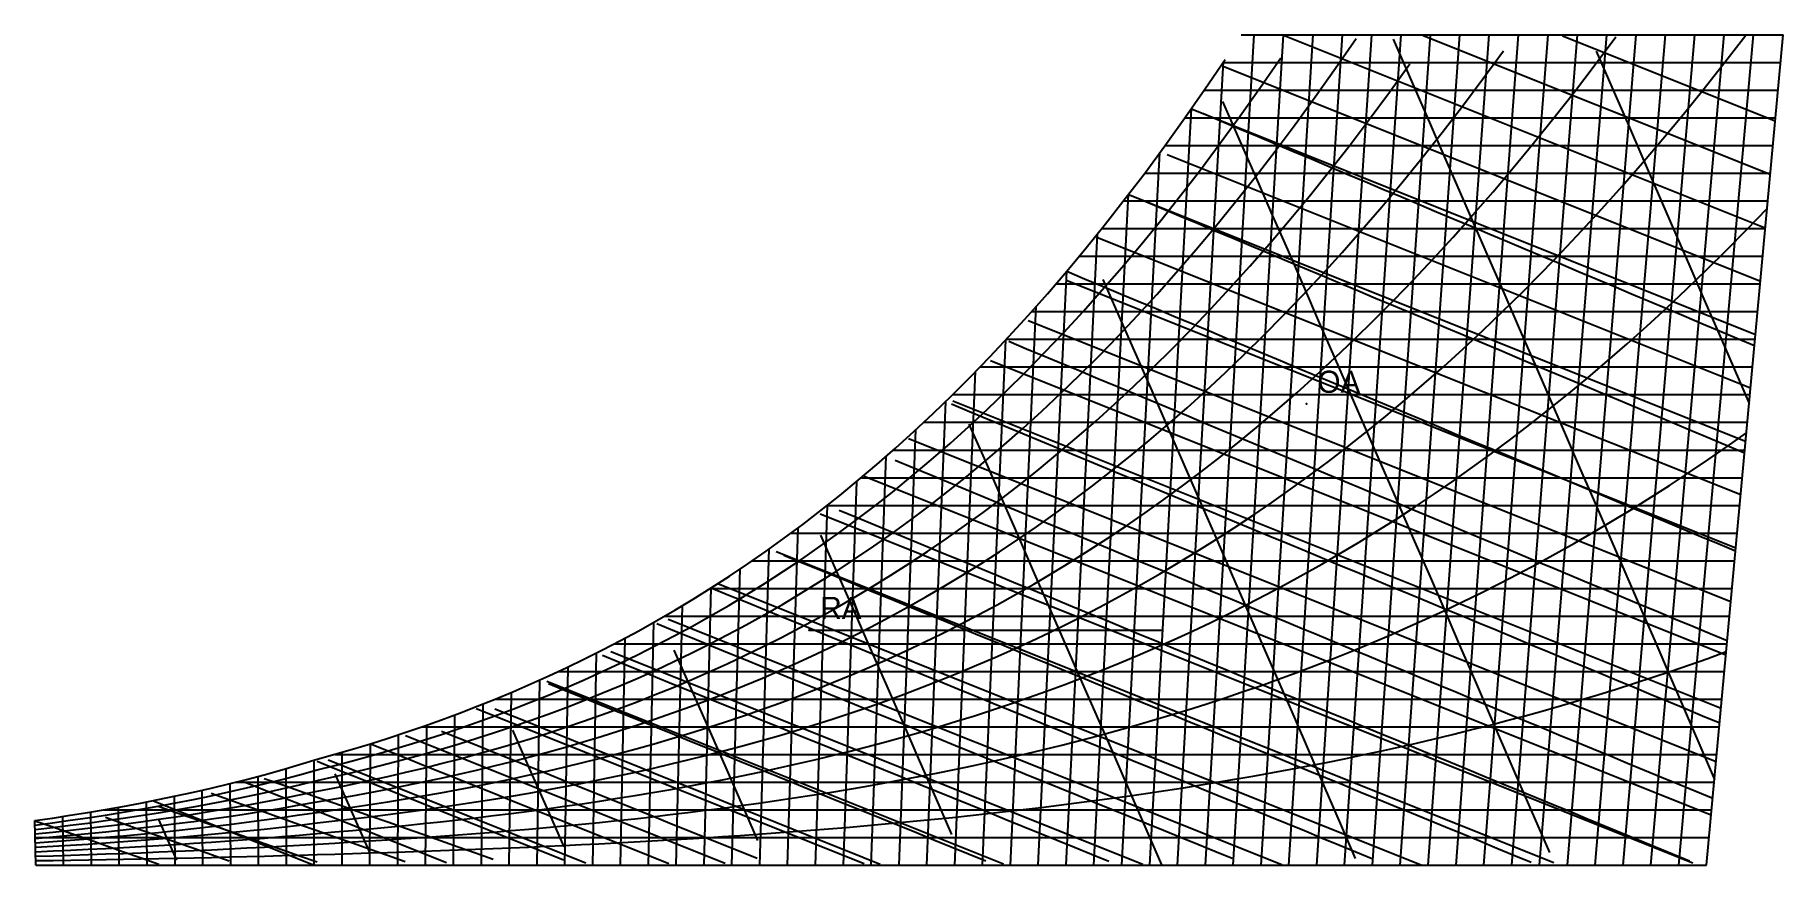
# Model space of a CAD drawing. Extents: x -10.1 to 53.1, y 0 to 30.
import ezdxf

# ---------------------------------------------------------------- set-up
doc = ezdxf.new("R2010")
doc.units = 0
for name, color, linetype in [('PSY-DRYBULB', 8, 'CONTINUOUS'), ('PSY-ENTHALPY', 30, 'CONTINUOUS'), ('PSY-HUMRATIO', 8, 'CONTINUOUS'), ('PSY-POINTS', 1, 'CONTINUOUS'), ('PSY-PROCESS', 5, 'CONTINUOUS'), ('PSY-RH', 3, 'CONTINUOUS'), ('PSY-SATURATION', 3, 'CONTINUOUS'), ('PSY-VOLUME', 6, 'CONTINUOUS'), ('PSY-WETBULB', 5, 'CONTINUOUS')]:
    doc.layers.add(name, color=color, linetype=linetype)

msp = doc.modelspace()

# ---------------------------------------------------------------- linework, layer by layer
at = {"layer": 'PSY-DRYBULB'}
for points in [[(32.192, 0), (33.9584, 30)], [(33.198, 0), (35.0196, 30)], [(34.204, 0), (36.0808, 30)], [(35.21, 0), (37.142, 30)], [(36.216, 0), (38.2032, 30)], [(37.222, 0), (39.2644, 30)], [(38.228, 0), (40.3256, 30)], [(39.234, 0), (41.3868, 30)], [(40.24, 0), (42.448, 30)], [(41.246, 0), (43.5092, 30)], [(42.252, 0), (44.5704, 30)], [(43.258, 0), (45.6316, 30)], [(44.264, 0), (46.6928, 30)], [(45.27, 0), (47.754, 30)], [(46.276, 0), (48.8152, 30)], [(47.282, 0), (49.8764, 30)], [(48.288, 0), (50.9376, 30)], [(49.294, 0), (51.9988, 30)], [(50.3, 0), (53.06, 30)], [(31.186, 0), (32.841654, 29.026186)], [(30.18, 0), (31.689272, 27.341883)], [(29.174, 0), (30.547894, 25.74764)], [(28.168, 0), (29.416787, 24.238869)], [(27.162, 0), (28.295262, 22.811227)], [(26.156, 0), (27.182675, 21.460601)], [(25.15, 0), (26.078422, 20.18309)], [(24.144, 0), (24.981936, 18.974994)], [(23.138, 0), (23.892684, 17.832804)], [(22.132, 0), (22.810169, 16.753187)], [(21.126, 0), (21.733922, 15.732978)], [(20.12, 0), (20.663505, 14.769167)], [(19.114, 0), (19.598507, 13.858897)], [(18.108, 0), (18.538542, 12.999449)], [(17.102, 0), (17.483248, 12.188236)], [(16.096, 0), (16.432287, 11.422799)], [(15.09, 0), (15.385342, 10.700796)], [(14.084, 0), (14.342115, 10.019999)], [(13.078, 0), (13.302329, 9.378287)], [(12.072, 0), (12.265722, 8.773639)], [(10.06, 0), (10.20109, 7.667935)], [(11.066, 0), (11.232052, 8.204132)], [(9.054, 0), (9.172624, 7.163304)], [(8.048, 0), (8.146456, 6.688577)], [(6.036, 0), (6.100281, 5.822585)], [(7.042, 0), (7.122399, 6.242173)], [(4.024, 0), (4.061228, 5.058189)], [(5.03, 0), (5.079941, 5.428379)], [(3.018, 0), (3.044003, 4.710715)], [(0, 0), (0, 3.792503)], [(1.006, 0), (1.013505, 4.079021)], [(2.012, 0), (2.028136, 4.384718)], [(-2.012, 0), (-2.02381, 3.209303)], [(-1.006, 0), (-1.012421, 3.48958)], [(-4.024, 0), (-4.043943, 2.709659)], [(-3.018, 0), (-3.034283, 2.9498)], [(-8.048, 0), (-8.076225, 1.917469)], [(-7.042, 0), (-7.068953, 2.092589)], [(-6.036, 0), (-6.061196, 2.282255)], [(-5.03, 0), (-5.052886, 2.487557)], [(-10.06, 0), (-10.089566, 1.606854)], [(-9.054, 0), (-9.083077, 1.755876)]]:
    msp.add_lwpolyline(points, dxfattribs=at)
at = {"layer": 'PSY-ENTHALPY'}
for points in [[(35.019235, 29.993986), (52.419096, 23.033652)], [(40.058783, 29.978165), (52.596575, 24.962768)], [(45.098064, 29.962452), (52.774053, 26.891885)], [(32.832662, 28.868552), (52.241617, 21.104535)], [(31.688404, 27.326168), (52.064138, 19.175418)], [(30.807513, 25.678433), (51.88666, 17.246302)], [(29.416573, 24.234728), (51.709181, 15.317185)], [(28.289024, 22.685661), (51.531702, 13.388069)], [(27.167068, 21.134356), (51.354224, 11.458952)], [(25.794871, 19.683154), (51.176745, 9.529836)], [(24.429236, 18.229326), (50.999266, 7.600719)], [(23.070181, 16.772867), (50.821787, 5.671603)], [(21.463069, 15.415636), (50.644309, 3.742486)], [(19.863344, 14.055449), (50.46683, 1.81337)], [(18.27103, 12.692299), (49.804136, 0.07835)], [(16.686153, 11.326173), (44.77439, 0.090249)], [(14.60189, 10.159813), (39.988827, 0.004469)], [(12.779441, 8.888722), (34.959535, 0.016187)], [(10.712066, 7.715606), (29.930032, 0.027989)], [(8.400299, 6.640252), (24.900316, 0.039876)], [(5.84441, 5.662553), (19.870384, 0.051849)], [(3.297494, 4.681265), (14.840235, 0.06391)], [(0.506494, 3.797615), (9.809864, 0.076058)], [(-2.528854, 3.01171), (4.779272, 0.088296)], [(-5.809085, 2.323764), (0, 0)]]:
    msp.add_lwpolyline(points, dxfattribs=at)
at = {"layer": 'PSY-HUMRATIO'}
for points in [[(33.485211, 30), (53.06, 30)], [(32.824127, 29), (52.968, 29)], [(32.145747, 28), (52.876, 28)], [(31.448851, 27), (52.784, 27)], [(30.73209, 26), (52.692, 26)], [(29.993958, 25), (52.6, 25)], [(29.232769, 24), (52.508, 24)], [(28.446633, 23), (52.416, 23)], [(27.633411, 22), (52.324, 22)], [(26.790678, 21), (52.232, 21)], [(25.915664, 20), (52.14, 20)], [(25.005188, 19), (52.048, 19)], [(24.055568, 18), (51.956, 18)], [(23.062513, 17), (51.864, 17)], [(22.020977, 16), (51.772, 16)], [(20.924969, 15), (51.68, 15)], [(19.7673, 14), (51.588, 14)], [(18.53924, 13), (51.496, 13)], [(17.230029, 12), (51.404, 12)], [(15.826202, 11), (51.312, 11)], [(14.310573, 10), (51.22, 10)], [(12.660718, 9), (51.128, 9)], [(10.846567, 8), (51.036, 8)], [(8.826429, 7), (50.944, 7)], [(6.540017, 6), (50.852, 6)], [(3.895223, 5), (50.76, 5)], [(0.740391, 4), (50.668, 4)], [(-2.832684, 3), (50.576, 3)], [(-7.591508, 2), (50.484, 2)], [(-10.0784, 1), (50.392, 1)], [(-10.06, 0), (50.3, 0)]]:
    msp.add_lwpolyline(points, dxfattribs=at)
at = {"layer": 'PSY-POINTS'}
for p in [(35.840801, 16.666667), (17.884256, 8.492063)]:
    msp.add_point(p, dxfattribs=at)
at = {"layer": 'PSY-PROCESS'}
msp.add_line((17.884256, 8.492063), (30.648762, 8.492063), dxfattribs=at)
at = {"layer": 'PSY-RH'}
for points in [[(-10.083641, 1.28482), (-9.448056, 1.358905), (-8.812362, 1.436885), (-8.176548, 1.518944), (-7.540601, 1.605274), (-6.904511, 1.696076), (-6.268262, 1.79156), (-5.631842, 1.891942), (-4.995236, 1.997449), (-4.358426, 2.108318), (-3.721398, 2.224795), (-3.084131, 2.347135), (-2.446607, 2.475606), (-1.808806, 2.610484), (-1.170705, 2.752059), (-0.532283, 2.900632), (0.106486, 3.053681), (0.745598, 3.197331), (1.385059, 3.346976), (2.02489, 3.502836), (2.665115, 3.665133), (3.305758, 3.834101), (3.946842, 4.009978), (4.588395, 4.193012), (5.230443, 4.383456), (5.873016, 4.581573), (6.516144, 4.787632), (7.159856, 5.001912), (7.804188, 5.224701), (8.449171, 5.456293), (9.094843, 5.696994), (9.741241, 5.947117), (10.388402, 6.206986), (11.036369, 6.476934), (11.685184, 6.757305), (12.33489, 7.048452), (12.985534, 7.350741), (13.637163, 7.664545), (14.289829, 7.990254), (14.943583, 8.328264), (15.598479, 8.678987), (16.254575, 9.042845), (16.911929, 9.420274), (17.570603, 9.811724), (18.230661, 10.217656), (18.89217, 10.638548), (19.555198, 11.07489), (20.219818, 11.527189), (20.886106, 11.995965), (21.554139, 12.481757), (22.223999, 12.985117), (22.895769, 13.506617), (23.569539, 14.046846), (24.2454, 14.606409), (24.923447, 15.185932), (25.603778, 15.78606), (26.286497, 16.407458), (26.971711, 17.050811), (27.65953, 17.716827), (28.350071, 18.406237), (29.043454, 19.119792), (29.739803, 19.85827), (30.439249, 20.622473), (31.141926, 21.413229), (31.847975, 22.231394), (32.557543, 23.077849), (33.27078, 23.953508), (33.987845, 24.859312), (34.708902, 25.796235), (35.434121, 26.765283), (36.16368, 27.767498), (36.897764, 28.803955), (37.636565, 29.875767)], [(-10.074764, 0.802391), (-9.43926, 0.84862), (-8.803688, 0.897276), (-8.16804, 0.948471), (-7.53231, 1.002326), (-6.89649, 1.058965), (-6.260571, 1.118517), (-5.624546, 1.181116), (-4.988403, 1.246904), (-4.352135, 1.316026), (-3.715729, 1.388634), (-3.079175, 1.464886), (-2.442461, 1.544948), (-1.805574, 1.628989), (-1.168501, 1.717188), (-0.531226, 1.80973), (0.106264, 1.905043), (0.743967, 1.994487), (1.381888, 2.087647), (2.02004, 2.184658), (2.658436, 2.285657), (3.297092, 2.390786), (3.936022, 2.500191), (4.575244, 2.614024), (5.214774, 2.732438), (5.85463, 2.855594), (6.49483, 2.983657), (7.135394, 3.116795), (7.776341, 3.255183), (8.417693, 3.399001), (9.059471, 3.548432), (9.701699, 3.703667), (10.344401, 3.864902), (10.987601, 4.032336), (11.631325, 4.206178), (12.275601, 4.38664), (12.920457, 4.573941), (13.565922, 4.768305), (14.212026, 4.969965), (14.858802, 5.179158), (15.506283, 5.396129), (16.154503, 5.62113), (16.803497, 5.854419), (17.453304, 6.096262), (18.103962, 6.346934), (18.755512, 6.606714), (19.407994, 6.875892), (20.061454, 7.154765), (20.715935, 7.443639), (21.371486, 7.742827), (22.028154, 8.052651), (22.68599, 8.373444), (23.345047, 8.705547), (24.00538, 9.049309), (24.667045, 9.405091), (25.330101, 9.773264), (25.994609, 10.154207), (26.660631, 10.548312), (27.328235, 10.955982), (27.997487, 11.377629), (28.668458, 11.813679), (29.341222, 12.264569), (30.015853, 12.730748), (30.692432, 13.212679), (31.371039, 13.710836), (32.051759, 14.225709), (32.73468, 14.7578), (33.419892, 15.307626), (34.107489, 15.87572), (34.797569, 16.462627), (35.490233, 17.068913), (36.185585, 17.695155), (36.883734, 18.341952), (37.584793, 19.009915), (38.288878, 19.699678), (38.99611, 20.411891), (39.706614, 21.147225), (40.420519, 21.906369), (41.13796, 22.690035), (41.859077, 23.498954), (42.584013, 24.333883), (43.312918, 25.195598), (44.045947, 26.084903), (44.783262, 27.002623), (45.525027, 27.949612), (46.271417, 28.92675), (47.022611, 29.934944)], [(-10.071808, 0.641747), (-9.436331, 0.678711), (-8.800799, 0.717614), (-8.165207, 0.758546), (-7.52955, 0.801603), (-6.89382, 0.846883), (-6.258011, 0.894492), (-5.622117, 0.944534), (-4.98613, 0.997123), (-4.350041, 1.052375), (-3.713843, 1.110411), (-3.077527, 1.171357), (-2.441082, 1.235344), (-1.804499, 1.302509), (-1.167767, 1.372992), (-0.530875, 1.446942), (0.10619, 1.523101), (0.743425, 1.594567), (1.380834, 1.668997), (2.018427, 1.7465), (2.656216, 1.827183), (3.294212, 1.91116), (3.932427, 1.998546), (4.570876, 2.089463), (5.20957, 2.184031), (5.848524, 2.28238), (6.487753, 2.384638), (7.127272, 2.49094), (7.767097, 2.601424), (8.407245, 2.716232), (9.047734, 2.83551), (9.688581, 2.959409), (10.329806, 3.088083), (10.971429, 3.221692), (11.61347, 3.360397), (12.25595, 3.504369), (12.898892, 3.653778), (13.54232, 3.808804), (14.186258, 3.969628), (14.83073, 4.136437), (15.475764, 4.309425), (16.121386, 4.48879), (16.767625, 4.674734), (17.414511, 4.867468), (18.062073, 5.067205), (18.710345, 5.274166), (19.35936, 5.488578), (20.00915, 5.710673), (20.659753, 5.940691), (21.311206, 6.178877), (21.963547, 6.425482), (22.616815, 6.680766), (23.271052, 6.944995), (23.926302, 7.218442), (24.582609, 7.501386), (25.240018, 7.794116), (25.898579, 8.096927), (26.55834, 8.410122), (27.219354, 8.734014), (27.881672, 9.068923), (28.545352, 9.415176), (29.210449, 9.773111), (29.877023, 10.143074), (30.545137, 10.525422), (31.214852, 10.92052), (31.886236, 11.328743), (32.559356, 11.750476), (33.234283, 12.186115), (33.911091, 12.636066), (34.589854, 13.100748), (35.270652, 13.580588), (35.953565, 14.076028), (36.638677, 14.58752), (37.326075, 15.11553), (38.015849, 15.660535), (38.708093, 16.223027), (39.402901, 16.80351), (40.100375, 17.402504), (40.800617, 18.020541), (41.503733, 18.658171), (42.209834, 19.315957), (42.919035, 19.994479), (43.631452, 20.694334), (44.34721, 21.416136), (45.066433, 22.160515), (45.789254, 22.928122), (46.515807, 23.719624), (47.246233, 24.535711), (47.980677, 25.377091), (48.71929, 26.244493), (49.462225, 27.138669), (50.209646, 28.060393), (50.961718, 29.010463), (51.718613, 29.9897)], [(-10.086603, 1.445795), (-9.450992, 1.529186), (-8.815257, 1.616962), (-8.179387, 1.709334), (-7.543369, 1.806516), (-6.907188, 1.908737), (-6.27083, 2.016231), (-5.634278, 2.129244), (-4.997517, 2.248033), (-4.360527, 2.372863), (-3.72329, 2.504014), (-3.085786, 2.641773), (-2.447992, 2.786443), (-1.809885, 2.938337), (-1.171442, 3.09778), (-0.532636, 3.265114), (0.106561, 3.4375), (0.746143, 3.59931), (1.386119, 3.767883), (2.026512, 3.943466), (2.667348, 4.126314), (3.308655, 4.31669), (3.95046, 4.514864), (4.592793, 4.721117), (5.235685, 4.935736), (5.879168, 5.15902), (6.523275, 5.391273), (7.168044, 5.632814), (7.813509, 5.883967), (8.45971, 6.145068), (9.106688, 6.416465), (9.754484, 6.698513), (10.403143, 6.991581), (11.05271, 7.296048), (11.703234, 7.612306), (12.354765, 7.940758), (13.007354, 8.281818), (13.661057, 8.635917), (14.31593, 9.003494), (14.972033, 9.385006), (15.629426, 9.780921), (16.288176, 10.191723), (16.948348, 10.617911), (17.610012, 11.059999), (18.273242, 11.518517), (18.938113, 11.994012), (19.604704, 12.487046), (20.273097, 12.998201), (20.943378, 13.528077), (21.615636, 14.077291), (22.289963, 14.646481), (22.966457, 15.236305), (23.645218, 15.847442), (24.326349, 16.480591), (25.009961, 17.136476), (25.696165, 17.815842), (26.385081, 18.51946), (27.07683, 19.248124), (27.771541, 20.002656), (28.469345, 20.783903), (29.170381, 21.592741), (29.874793, 22.430076), (30.58273, 23.296842), (31.294348, 24.194006), (32.009808, 25.122569), (32.72928, 26.083562), (33.452938, 27.078056), (34.180965, 28.107157), (34.913552, 29.172009)], [(-10.077721, 0.963117), (-9.44219, 1.018622), (-8.806577, 1.077042), (-8.170874, 1.138513), (-7.535072, 1.203179), (-6.899162, 1.271191), (-6.263133, 1.342703), (-5.626976, 1.417878), (-4.990679, 1.496885), (-4.35423, 1.5799), (-3.717617, 1.667105), (-3.080826, 1.758692), (-2.443842, 1.854859), (-1.80665, 1.955811), (-1.169235, 2.061764), (-0.531578, 2.17294), (0.106338, 2.287453), (0.74451, 2.39492), (1.382944, 2.50686), (2.021654, 2.623433), (2.660659, 2.744806), (3.299976, 2.871151), (3.939623, 3.002644), (4.57962, 3.139467), (5.219988, 3.281809), (5.860748, 3.429863), (6.501921, 3.583827), (7.143531, 3.743907), (7.785604, 3.910313), (8.428162, 4.083264), (9.071235, 4.262983), (9.714848, 4.4497), (10.359031, 4.643653), (11.003815, 4.845086), (11.64923, 5.05425), (12.295308, 5.271404), (12.942085, 5.496814), (13.589596, 5.730753), (14.237877, 5.973505), (14.886968, 6.225358), (15.536908, 6.48661), (16.187739, 6.75757), (16.839505, 7.038553), (17.49225, 7.329884), (18.146023, 7.631897), (18.80087, 7.944936), (19.456845, 8.269355), (20.113999, 8.605518), (20.772387, 8.953799), (21.432066, 9.314584), (22.093096, 9.688269), (22.755539, 10.075263), (23.419458, 10.475983), (24.08492, 10.890864), (24.751994, 11.320347), (25.420751, 11.764892), (26.091267, 12.224967), (26.763619, 12.701057), (27.437886, 13.193661), (28.114152, 13.703291), (28.792503, 14.230476), (29.47303, 14.775757), (30.155825, 15.339696), (30.840985, 15.922868), (31.52861, 16.525866), (32.218804, 17.149302), (32.911676, 17.793804), (33.607336, 18.460021), (34.305902, 19.148621), (35.007494, 19.860292), (35.712237, 20.595743), (36.420261, 21.355706), (37.1317, 22.140935), (37.846694, 22.952206), (38.565389, 23.790322), (39.287934, 24.65611), (40.014486, 25.550422), (40.745206, 26.474139), (41.480263, 27.428171), (42.219832, 28.413454), (42.964094, 29.430959)], [(-10.08068, 1.123927), (-9.445123, 1.188717), (-8.809469, 1.256911), (-8.17371, 1.32867), (-7.537836, 1.404162), (-6.901835, 1.483561), (-6.265697, 1.56705), (-5.629408, 1.65482), (-4.992956, 1.747067), (-4.356327, 1.843997), (-3.719506, 1.945825), (-3.082477, 2.052775), (-2.445224, 2.165078), (-1.807728, 2.282976), (-1.16997, 2.406721), (-0.53193, 2.536574), (0.106412, 2.670332), (0.745054, 2.795868), (1.384001, 2.926636), (2.023271, 3.062825), (2.662886, 3.204631), (3.302864, 3.352255), (3.94323, 3.505905), (4.584004, 3.665796), (5.225211, 3.832148), (5.866876, 4.005188), (6.509025, 4.185151), (7.151686, 4.372278), (7.794886, 4.566818), (8.438655, 4.769026), (9.083025, 4.979168), (9.728029, 5.197515), (10.373699, 5.424346), (11.020071, 5.659949), (11.667182, 5.904623), (12.315071, 6.158671), (12.963777, 6.42241), (13.613343, 6.696162), (14.263812, 6.980262), (14.915228, 7.275054), (15.56764, 7.58089), (16.221097, 7.898135), (16.875649, 8.227163), (17.53135, 8.568362), (18.188255, 8.922127), (18.846423, 9.288868), (19.505912, 9.669007), (20.166786, 10.062977), (20.82911, 10.471224), (21.49295, 10.894208), (22.158377, 11.332402), (22.825464, 11.786295), (23.494287, 12.256388), (24.164925, 12.743198), (24.837459, 13.247258), (25.511975, 13.769117), (26.188561, 14.309339), (26.867309, 14.868507), (27.548315, 15.44722), (28.231677, 16.046097), (28.917498, 16.665775), (29.605886, 17.306911), (30.296952, 17.970182), (30.990811, 18.656285), (31.687582, 19.36594), (32.387392, 20.09989), (33.090368, 20.8589), (33.796645, 21.643759), (34.506363, 22.455284), (35.219666, 23.294315), (35.936706, 24.16172), (36.657638, 25.058395), (37.382626, 25.985268), (38.111837, 26.943293), (38.845447, 27.933459), (39.583639, 28.956786)], [(-10.068854, 0.481186), (-9.433404, 0.508894), (-8.797913, 0.538055), (-8.162377, 0.568736), (-7.526791, 0.601008), (-6.891152, 0.634946), (-6.255453, 0.670628), (-5.61969, 0.708132), (-4.983858, 0.747543), (-4.347949, 0.788948), (-3.711959, 0.832437), (-3.07588, 0.878105), (-2.439704, 0.926048), (-1.803425, 0.97637), (-1.167035, 1.029176), (-0.530524, 1.084575), (0.106116, 1.141627), (0.742884, 1.195159), (1.379781, 1.250909), (2.016817, 1.308956), (2.653999, 1.369381), (3.291336, 1.432269), (3.928838, 1.497707), (4.566514, 1.565782), (5.204374, 1.636587), (5.842429, 1.710216), (6.480689, 1.786766), (7.119167, 1.866336), (7.757873, 1.94903), (8.396821, 2.034952), (9.036024, 2.124212), (9.675495, 2.21692), (10.315248, 2.313191), (10.955299, 2.413144), (11.595662, 2.516898), (12.236354, 2.624579), (12.877391, 2.736315), (13.518791, 2.852236), (14.160571, 2.972478), (14.802751, 3.097178), (15.44535, 3.22648), (16.088388, 3.360529), (16.731887, 3.499475), (17.375868, 3.643472), (18.020355, 3.792678), (18.66537, 3.947256), (19.310939, 4.107372), (19.957086, 4.273196), (20.603839, 4.444904), (21.251225, 4.622676), (21.899272, 4.806697), (22.54801, 4.997155), (23.197469, 5.194246), (23.847682, 5.398168), (24.49868, 5.609126), (25.150499, 5.82733), (25.803173, 6.052995), (26.456739, 6.28634), (27.111234, 6.527594), (27.766699, 6.776987), (28.423173, 7.034758), (29.0807, 7.301151), (29.739321, 7.576415), (30.399082, 7.860809), (31.06003, 8.154594), (31.722213, 8.458041), (32.385681, 8.771427), (33.050485, 9.095035), (33.716678, 9.429157), (34.384316, 9.77409), (35.053455, 10.130141), (35.724155, 10.497625), (36.396476, 10.876862), (37.070482, 11.268183), (37.746236, 11.671927), (38.423807, 12.088441), (39.103264, 12.51808), (39.784679, 12.961212), (40.468125, 13.41821), (41.153679, 13.889458), (41.841421, 14.375353), (42.531432, 14.876298), (43.223796, 15.392708), (43.918601, 15.925011), (44.615937, 16.473643), (45.315897, 17.039054), (46.018577, 17.621705), (46.724075, 18.222068), (47.432495, 18.840631), (48.143943, 19.47789), (48.858528, 20.13436), (49.576362, 20.810566), (50.297563, 21.507049), (51.022251, 22.224365), (51.75055, 22.963083), (52.482589, 23.723791)], [(-10.065901, 0.320708), (-9.430478, 0.33917), (-8.795028, 0.3586), (-8.159548, 0.379042), (-7.524034, 0.400543), (-6.888485, 0.423154), (-6.252897, 0.446924), (-5.617265, 0.471909), (-4.981587, 0.498162), (-4.345859, 0.525743), (-3.710076, 0.554711), (-3.074234, 0.585128), (-2.438328, 0.617059), (-1.802353, 0.650573), (-1.166303, 0.685739), (-0.530173, 0.72263), (0.106042, 0.760619), (0.742343, 0.796263), (1.37873, 0.833381), (2.015209, 0.872025), (2.651786, 0.912251), (3.288466, 0.954114), (3.925255, 0.99767), (4.56216, 1.042979), (5.199188, 1.090102), (5.836345, 1.1391), (6.473639, 1.190037), (7.111077, 1.242981), (7.748668, 1.297997), (8.38642, 1.355157), (9.02434, 1.414531), (9.662439, 1.476192), (10.300726, 1.540218), (10.93921, 1.606684), (11.577902, 1.675672), (12.216813, 1.747262), (12.855952, 1.821539), (13.495333, 1.898588), (14.134966, 1.9785), (14.774865, 2.061364), (15.415041, 2.147273), (16.05551, 2.236325), (16.696283, 2.328616), (17.337377, 2.424247), (17.978806, 2.523323), (18.620585, 2.625949), (19.262731, 2.732233), (19.90526, 2.842288), (20.548191, 2.956227), (21.191541, 3.074168), (21.835328, 3.196231), (22.479573, 3.322538), (23.124295, 3.453217), (23.769515, 3.588397), (24.415255, 3.72821), (25.061536, 3.872791), (25.708383, 4.022281), (26.355819, 4.176821), (27.003869, 4.336558), (27.652558, 4.501641), (28.301913, 4.672223), (28.951962, 4.848461), (29.602732, 5.030517), (30.254253, 5.218553), (30.906556, 5.41274), (31.559671, 5.613249), (32.213631, 5.820257), (32.868469, 6.033944), (33.52422, 6.254497), (34.18092, 6.482104), (34.838604, 6.716959), (35.497313, 6.959262), (36.157083, 7.209215), (36.817957, 7.467027), (37.479975, 7.732911), (38.143182, 8.007084), (38.807621, 8.28977), (39.473338, 8.581198), (40.140381, 8.881601), (40.808799, 9.191219), (41.478641, 9.510296), (42.149961, 9.839085), (42.822811, 10.177841), (43.497248, 10.526827), (44.173327, 10.886313), (44.851107, 11.256573), (45.53065, 11.63789), (46.212017, 12.030553), (46.895274, 12.434857), (47.580485, 12.851105), (48.26772, 13.279606), (48.957049, 13.720677), (49.648545, 14.174645), (50.342282, 14.641841), (51.038337, 15.122606), (51.736791, 15.617289)], [(-10.06295, 0.160313), (-9.427554, 0.169539), (-8.792145, 0.179248), (-8.15672, 0.189463), (-7.521279, 0.200207), (-6.885821, 0.211505), (-6.250342, 0.223382), (-5.614842, 0.235865), (-4.979319, 0.248981), (-4.343771, 0.26276), (-3.708195, 0.277232), (-3.07259, 0.292426), (-2.436953, 0.308377), (-1.801281, 0.325117), (-1.165572, 0.342681), (-0.529823, 0.361105), (0.105968, 0.380077), (0.741803, 0.397877), (1.37768, 0.416411), (2.013603, 0.435707), (2.649575, 0.455791), (3.285599, 0.476691), (3.921677, 0.498435), (4.557813, 0.521053), (5.19401, 0.544574), (5.830272, 0.569029), (6.466602, 0.59445), (7.103004, 0.62087), (7.739482, 0.648322), (8.376041, 0.676841), (9.012683, 0.706462), (9.649415, 0.737221), (10.28624, 0.769157), (10.923163, 0.802306), (11.560191, 0.836709), (12.197326, 0.872405), (12.834577, 0.909438), (13.471947, 0.947847), (14.109443, 0.987679), (14.747071, 1.028977), (15.384837, 1.071787), (16.022749, 1.116156), (16.660812, 1.162132), (17.299035, 1.209766), (17.937424, 1.259107), (18.575988, 1.310208), (19.214734, 1.363122), (19.853671, 1.417904), (20.492807, 1.474609), (21.132151, 1.533294), (21.771712, 1.594019), (22.4115, 1.656844), (23.051525, 1.721829), (23.691798, 1.789037), (24.332328, 1.858534), (24.973126, 1.930385), (25.614205, 2.004658), (26.255575, 2.081421), (26.89725, 2.160746), (27.53924, 2.242704), (28.181561, 2.32737), (28.824224, 2.414818), (29.467243, 2.505127), (30.110634, 2.598376), (30.754411, 2.694644), (31.398589, 2.794016), (32.043183, 2.896575), (32.688211, 3.002408), (33.333688, 3.111603), (33.979632, 3.22425), (34.626061, 3.340441), (35.272994, 3.460272), (35.920449, 3.583837), (36.568446, 3.711235), (37.217005, 3.842567), (37.866146, 3.977935), (38.515892, 4.117445), (39.166264, 4.261202), (39.817284, 4.409317), (40.468978, 4.561901), (41.121367, 4.719068), (41.774478, 4.880935), (42.428335, 5.047619), (43.082966, 5.219244), (43.738396, 5.395932), (44.394654, 5.57781), (45.051769, 5.765007), (45.70977, 5.957656), (46.368686, 6.15589), (47.02855, 6.359846), (47.689394, 6.569666), (48.35125, 6.785492), (49.014152, 7.007469), (49.678135, 7.235748), (50.343234, 7.470481), (51.009488, 7.711821)]]:
    msp.add_lwpolyline(points, dxfattribs=at)
at = {"layer": 'PSY-SATURATION'}
msp.add_lwpolyline([(-10.089566, 1.606854), (-9.453928, 1.69956), (-8.818154, 1.797144), (-8.182228, 1.89984), (-7.546138, 2.007888), (-6.909867, 2.121542), (-6.273399, 2.241063), (-5.636716, 2.366727), (-4.9998, 2.498818), (-4.36263, 2.637633), (-3.725185, 2.783483), (-3.087442, 2.93669), (-2.449378, 3.09759), (-1.810966, 3.266533), (-1.172179, 3.443884), (-0.532989, 3.630022), (0.106635, 3.821792), (0.746689, 4.001807), (1.38718, 4.189357), (2.028136, 4.384718), (2.669585, 4.588176), (3.311557, 4.800024), (3.954084, 5.020565), (4.597199, 5.250114), (5.240936, 5.488991), (5.88533, 5.737532), (6.530421, 5.996079), (7.176247, 6.264987), (7.82285, 6.544621), (8.470272, 6.835358), (9.11856, 7.137587), (9.767759, 7.451709), (10.41792, 7.778138), (11.069094, 8.117301), (11.721334, 8.469636), (12.374696, 8.835599), (13.029239, 9.215656), (13.685024, 9.61029), (14.342115, 10.019999), (15.000578, 10.445297), (15.660482, 10.886713), (16.321899, 11.344793), (16.984904, 11.820101), (17.649577, 12.313218), (18.315998, 12.824743), (18.984253, 13.355297), (19.654431, 13.905516), (20.326623, 14.476061), (21.000927, 15.067612), (21.677443, 15.68087), (22.356274, 16.316562), (23.037531, 16.975435), (23.721325, 17.658262), (24.407776, 18.365842), (25.097006, 19.098999), (25.789142, 19.858586), (26.484319, 20.645484), (27.182675, 21.460601), (27.884354, 22.304879), (28.589508, 23.179291), (29.298292, 24.084843), (30.010869, 25.022576), (30.727411, 25.993565), (31.448093, 26.998926), (32.1731, 28.039813), (32.902625, 29.117419)], dxfattribs=at)
at = {"layer": 'PSY-VOLUME'}
for points in [[(38.974676, 29.845238), (39.553574, 28.519529), (40.129768, 27.199201), (40.703273, 25.884222), (41.274107, 24.57456), (41.842284, 23.270183), (42.407821, 21.971058), (42.970734, 20.677155), (43.531039, 19.388441), (44.088751, 18.104885), (44.643886, 16.826457), (45.19646, 15.553126), (45.746487, 14.284861), (46.293983, 13.021632), (46.838963, 11.76341), (47.381441, 10.510164), (47.921433, 9.261866), (48.458954, 8.018485), (48.994017, 6.779994), (49.526638, 5.546362), (50.05683, 4.317562), (50.584608, 3.093565)], [(46.310405, 29.411791), (46.874289, 28.115955), (47.435587, 26.825265), (47.994314, 25.53969), (48.550485, 24.2592), (49.104116, 22.983765), (49.655222, 21.713354), (50.203817, 20.447939), (50.749916, 19.187489), (51.293535, 17.931976), (51.834686, 16.681371)], [(32.815365, 27.590216), (33.40434, 26.244458), (33.990518, 24.904265), (34.573916, 23.569603), (35.154552, 22.240437), (35.732443, 20.916733), (36.307605, 19.598458), (36.880055, 18.285579), (37.44981, 16.978062), (38.016886, 15.675875), (38.5813, 14.378985), (39.143068, 13.08736), (39.702206, 11.800968), (40.25873, 10.519777), (40.812655, 9.243756), (41.363998, 7.972873), (41.912774, 6.707098), (42.458998, 5.446399), (43.002687, 4.190747), (43.543854, 2.940111), (44.082515, 1.694461), (44.618685, 0.453767)], [(28.488582, 21.167392), (29.079299, 19.818169), (29.667176, 18.474595), (30.252232, 17.136635), (30.834483, 15.804254), (31.413949, 14.477417), (31.990645, 13.15609), (32.564589, 11.840238), (33.135799, 10.529827), (33.704291, 9.224823), (34.270081, 7.925194), (34.833188, 6.630906), (35.393626, 5.341926), (35.951413, 4.058222), (36.506565, 2.779761), (37.059097, 1.506512), (37.609026, 0.238442)], [(23.649051, 15.93866), (24.244279, 14.580461), (24.836607, 13.228032), (25.426052, 11.881339), (26.012633, 10.540344), (26.596368, 9.205012), (27.177275, 7.875306), (27.755372, 6.551191), (28.330677, 5.232632), (28.903207, 3.919594), (29.47298, 2.612042), (30.040012, 1.309942), (30.604321, 0.013261)], [(18.286528, 11.924404), (18.889215, 10.551363), (19.488918, 9.184258), (20.085658, 7.82305), (20.679454, 6.467701), (21.270323, 5.118174), (21.858286, 3.77443), (22.44336, 2.436433), (23.025565, 1.104146)], [(12.995318, 7.768255), (13.60557, 6.380163), (14.212753, 4.998177), (14.816887, 3.622257), (15.417993, 2.252363), (16.016089, 0.888456)], [(7.158174, 4.87223), (7.779273, 3.462555), (8.397192, 2.059207), (9.011954, 0.662142)], [(0.74573, 3.294751), (1.381305, 1.856274), (2.013562, 0.4244)], [(-5.629285, 1.642803), (-4.97864, 0.174341)]]:
    msp.add_lwpolyline(points, dxfattribs=at)
at = {"layer": 'PSY-WETBULB'}
for points in [[(32.12379, 27.158873), (32.775047, 26.884576), (33.425682, 26.610541), (34.075696, 26.336768), (34.72509, 26.063256), (35.373863, 25.790006), (36.022018, 25.517016), (36.669556, 25.244286), (37.316476, 24.971815), (37.96278, 24.699605), (38.60847, 24.427653), (39.253545, 24.15596), (39.898006, 23.884526), (40.541855, 23.613349), (41.185092, 23.34243), (41.827719, 23.071769), (42.469735, 22.801364), (43.111143, 22.531216), (43.751942, 22.261324), (44.392134, 21.991687), (45.03172, 21.722307), (45.6707, 21.453181), (46.309075, 21.18431), (46.946846, 20.915693), (47.584015, 20.64733), (48.220581, 20.379221), (48.856546, 20.111365), (49.49191, 19.843762), (50.126675, 19.576412), (50.760841, 19.309314), (51.394409, 19.042467), (52.02738, 18.775872)], [(29.957815, 24.011799), (30.606482, 23.739553), (31.25453, 23.467567), (31.90196, 23.19584), (32.548774, 22.924372), (33.194971, 22.653163), (33.840554, 22.382212), (34.485523, 22.111518), (35.129878, 21.841082), (35.773621, 21.570903), (36.416753, 21.30098), (37.059273, 21.031314), (37.701184, 20.761903), (38.342487, 20.492749), (38.983181, 20.223849), (39.623268, 19.955204), (40.262749, 19.686814), (40.901624, 19.418678), (41.539895, 19.150795), (42.177562, 18.883166), (42.814626, 18.61579), (43.451088, 18.348667), (44.086949, 18.081796), (44.722209, 17.815177), (45.356871, 17.548809), (45.990933, 17.282693), (46.624398, 17.016827), (47.257266, 16.751212), (47.889538, 16.485848), (48.521214, 16.220733), (49.152297, 15.955867), (49.782785, 15.691251), (50.412681, 15.426883), (51.041985, 15.162764), (51.670698, 14.898893)], [(27.182675, 21.460601), (27.829722, 21.189986), (28.476153, 20.919628), (29.121969, 20.649528), (29.767171, 20.379685), (30.411759, 20.110098), (31.055735, 19.840768), (31.699099, 19.571693), (32.341853, 19.302874), (32.983996, 19.03431), (33.62553, 18.766), (34.266456, 18.497945), (34.906775, 18.230144), (35.546488, 17.962597), (36.185594, 17.695302), (36.824096, 17.428261), (37.461995, 17.161472), (38.09929, 16.894936), (38.735983, 16.628651), (39.372074, 16.362618), (40.007565, 16.096836), (40.642457, 15.831305), (41.27675, 15.566024), (41.910445, 15.300993), (42.543542, 15.036212), (43.176044, 14.771681), (43.80795, 14.507398), (44.439262, 14.243364), (45.06998, 13.979578), (45.700105, 13.716041), (46.329638, 13.452751), (46.958579, 13.189708), (47.586931, 12.926912), (48.214693, 12.664362), (48.841866, 12.402059), (49.468451, 12.140002), (50.094449, 11.87819), (50.719861, 11.616624), (51.344688, 11.355302)], [(25.089517, 18.930158), (25.734646, 18.661286), (26.379163, 18.39267), (27.023067, 18.124309), (27.66636, 17.856203), (28.309043, 17.588351), (28.951116, 17.320753), (29.59258, 17.053409), (30.233437, 16.786318), (30.873687, 16.51948), (31.51333, 16.252895), (32.152369, 15.986562), (32.790803, 15.72048), (33.428634, 15.454651), (34.065862, 15.189072), (34.702489, 14.923744), (35.338514, 14.658667), (35.973939, 14.39384), (36.608766, 14.129262), (37.242993, 13.864934), (37.876624, 13.600855), (38.509657, 13.337025), (39.142095, 13.073443), (39.773938, 12.810109), (40.405187, 12.547022), (41.035842, 12.284183), (41.665905, 12.021591), (42.295376, 11.759245), (42.924256, 11.497145), (43.552547, 11.235292), (44.180248, 10.973684), (44.807361, 10.712321), (45.433886, 10.451203), (46.059825, 10.19033), (46.685178, 9.9297), (47.309946, 9.669315), (47.93413, 9.409173), (48.55773, 9.149274), (49.180748, 8.889618), (49.803184, 8.630204), (50.425039, 8.371033), (51.046313, 8.112103)], [(23.024805, 16.664044), (23.668306, 16.396784), (24.311197, 16.129777), (24.953478, 15.863023), (25.595151, 15.596522), (26.236216, 15.330273), (26.876675, 15.064276), (27.516528, 14.798531), (28.155775, 14.533037), (28.794419, 14.267794), (29.432459, 14.002802), (30.069896, 13.73806), (30.706732, 13.473568), (31.342967, 13.209325), (31.978603, 12.945331), (32.613639, 12.681587), (33.248077, 12.41809), (33.881918, 12.154842), (34.515162, 11.891842), (35.14781, 11.629089), (35.779864, 11.366583), (36.411323, 11.104323), (37.042189, 10.84231), (37.672463, 10.580544), (38.302146, 10.319022), (38.931238, 10.057746), (39.55974, 9.796715), (40.187653, 9.535929), (40.814977, 9.275387), (41.441715, 9.015089), (42.067865, 8.755035), (42.693431, 8.495223), (43.318411, 8.235655), (43.942807, 7.976329), (44.56662, 7.717246), (45.18985, 7.458404), (45.812499, 7.199804), (46.434567, 6.941446), (47.056055, 6.683328), (47.676964, 6.42545), (48.297295, 6.167813), (48.917047, 5.910416), (49.536224, 5.653258), (50.154824, 5.39634), (50.772849, 5.13966)], [(20.9848, 14.636189), (21.626934, 14.37042), (22.26846, 14.104903), (22.909379, 13.839638), (23.549692, 13.574623), (24.1894, 13.309858), (24.828504, 13.045344), (25.467004, 12.781079), (26.104902, 12.517064), (26.742198, 12.253298), (27.378893, 11.989781), (28.014988, 11.726511), (28.650484, 11.46349), (29.285382, 11.200717), (29.919682, 10.938191), (30.553385, 10.675911), (31.186493, 10.413879), (31.819006, 10.152092), (32.450925, 9.890551), (33.08225, 9.629256), (33.712983, 9.368207), (34.343124, 9.107402), (34.972675, 8.846841), (35.601635, 8.586525), (36.230007, 8.326452), (36.85779, 8.066623), (37.484986, 7.807037), (38.111595, 7.547694), (38.737618, 7.288594), (39.363057, 7.029735), (39.987911, 6.771119), (40.612182, 6.512743), (41.23587, 6.254609), (41.858977, 5.996716), (42.481502, 5.739063), (43.103448, 5.48165), (43.724814, 5.224477), (44.345602, 4.967543), (44.965812, 4.710849), (45.585445, 4.454393), (46.204502, 4.198175), (46.822984, 3.942196), (47.440891, 3.686454), (48.058225, 3.43095), (48.674986, 3.175683), (49.291175, 2.920653), (49.906793, 2.665859), (50.52184, 2.411301)], [(18.966213, 12.823054), (19.607215, 12.55867), (20.247611, 12.294536), (20.887403, 12.030652), (21.526591, 11.767016), (22.165176, 11.503629), (22.803159, 11.24049), (23.440541, 10.977599), (24.077322, 10.714956), (24.713504, 10.45256), (25.349088, 10.190411), (25.984073, 9.928509), (26.618462, 9.666852), (27.252255, 9.405442), (27.885452, 9.144277), (28.518055, 8.883357), (29.150065, 8.622683), (29.781481, 8.362252), (30.412306, 8.102066), (31.04254, 7.842123), (31.672183, 7.582424), (32.301237, 7.322968), (32.929703, 7.063755), (33.55758, 6.804785), (34.184871, 6.546056), (34.811575, 6.287569), (35.437695, 6.029324), (36.063229, 5.771319), (36.688181, 5.513556), (37.312549, 5.256032), (37.936335, 4.998749), (38.55954, 4.741706), (39.182165, 4.484901), (39.80421, 4.228336), (40.425676, 3.97201), (41.046564, 3.715922), (41.666875, 3.460072), (42.28661, 3.20446), (42.905769, 2.949085), (43.524353, 2.693948), (44.142364, 2.439047), (44.759801, 2.184382), (45.376666, 1.929954), (45.992959, 1.675761), (46.608682, 1.421804), (47.223834, 1.168082), (47.838418, 0.914594), (48.452432, 0.661341), (49.06588, 0.408322), (49.67876, 0.155537)], [(16.96615, 11.203363), (17.606232, 10.940267), (18.245711, 10.677419), (18.884586, 10.414819), (19.522861, 10.152466), (20.160534, 9.89036), (20.797608, 9.628501), (21.434082, 9.366888), (22.069958, 9.10552), (22.705237, 8.844399), (23.339919, 8.583522), (23.974005, 8.322891), (24.607496, 8.062504), (25.240394, 7.802361), (25.872698, 7.542462), (26.504409, 7.282807), (27.13553, 7.023394), (27.766059, 6.764225), (28.395998, 6.505298), (29.025349, 6.246613), (29.654111, 5.98817), (30.282285, 5.729968), (30.909873, 5.472008), (31.536875, 5.214288), (32.163293, 4.956809), (32.789126, 4.699569), (33.414375, 4.44257), (34.039042, 4.18581), (34.663128, 3.929289), (35.286632, 3.673007), (35.909557, 3.416964), (36.531902, 3.161158), (37.153669, 2.90559), (37.774858, 2.65026), (38.39547, 2.395167), (39.015506, 2.14031), (39.634967, 1.88569), (40.253853, 1.631307), (40.872166, 1.377158), (41.489906, 1.123246), (42.107074, 0.869568), (42.72367, 0.616126), (43.339697, 0.362918), (43.955153, 0.109944)], [(14.342115, 10.019999), (14.98207, 9.757858), (15.621423, 9.495963), (16.260175, 9.234314), (16.898326, 8.972911), (17.535877, 8.711754), (18.172829, 8.450843), (18.809183, 8.190176), (19.44494, 7.929754), (20.0801, 7.669576), (20.714664, 7.409643), (21.348634, 7.149953), (21.98201, 6.890506), (22.614793, 6.631302), (23.246984, 6.372341), (23.878583, 6.113622), (24.509592, 5.855145), (25.140011, 5.596909), (25.769841, 5.338915), (26.399083, 5.081162), (27.027737, 4.823649), (27.655806, 4.566376), (28.283288, 4.309344), (28.910186, 4.052551), (29.536499, 3.795997), (30.16223, 3.539682), (30.787378, 3.283605), (31.411944, 3.027767), (32.03593, 2.772167), (32.659336, 2.516804), (33.282163, 2.261679), (33.904411, 2.00679), (34.526082, 1.752138), (35.147176, 1.497722), (35.767694, 1.243542), (36.387637, 0.989598), (37.007006, 0.735889), (37.625801, 0.482415), (38.244024, 0.229175)], [(12.372346, 8.730112), (13.011743, 8.469094), (13.650539, 8.208322), (14.288735, 7.947794), (14.926332, 7.68751), (15.563332, 7.427471), (16.199733, 7.167676), (16.835539, 6.908124), (17.470749, 6.648815), (18.105364, 6.38975), (18.739385, 6.130926), (19.372813, 5.872345), (20.005649, 5.614005), (20.637894, 5.355907), (21.269548, 5.09805), (21.900612, 4.840434), (22.531087, 4.583058), (23.160974, 4.325922), (23.790274, 4.069026), (24.418987, 3.812369), (25.047115, 3.555951), (25.674658, 3.299773), (26.301617, 3.043832), (26.927993, 2.78813), (27.553786, 2.532665), (28.178998, 2.277438), (28.803629, 2.022448), (29.42768, 1.767694), (30.051152, 1.513177), (30.674045, 1.258896), (31.296361, 1.004851), (31.918101, 0.751042), (32.539264, 0.497467), (33.159852, 0.244127)], [(10.414221, 7.581226), (11.053213, 7.321262), (11.691607, 7.061541), (12.329402, 6.802064), (12.9666, 6.54283), (13.603201, 6.283838), (14.239206, 6.025089), (14.874617, 5.766582), (15.509434, 5.508316), (16.143657, 5.250292), (16.777288, 4.992509), (17.410327, 4.734966), (18.042776, 4.477664), (18.674635, 4.220602), (19.305905, 3.963779), (19.936587, 3.707196), (20.566681, 3.450852), (21.196188, 3.194746), (21.82511, 2.938879), (22.453447, 2.68325), (23.081199, 2.427858), (23.708369, 2.172704), (24.334956, 1.917786), (24.960961, 1.663106), (25.586385, 1.408661), (26.211229, 1.154453), (26.835494, 0.90048), (27.45918, 0.646743), (28.082289, 0.393241), (28.704821, 0.139973)], [(8.466044, 6.558999), (9.104771, 6.300025), (9.7429, 6.041293), (10.380433, 5.782803), (11.01737, 5.524554), (11.653711, 5.266547), (12.289459, 5.008781), (12.924613, 4.751255), (13.559174, 4.49397), (14.193143, 4.236925), (14.826522, 3.980119), (15.45931, 3.723552), (16.091509, 3.467225), (16.723119, 3.211136), (17.354142, 2.955285), (17.984578, 2.699673), (18.614428, 2.444298), (19.243692, 2.18916), (19.872373, 1.934259), (20.500469, 1.679595), (21.127983, 1.425167), (21.754915, 1.170975), (22.381266, 0.917019), (23.007036, 0.663298), (23.632227, 0.409812), (24.256839, 0.156561)], [(6.526337, 5.650424), (7.164923, 5.392382), (7.802913, 5.134582), (8.440308, 4.877022), (9.077108, 4.619703), (9.713313, 4.362623), (10.348926, 4.105784), (10.983947, 3.849183), (11.618376, 3.592821), (12.252215, 3.336698), (12.885464, 3.080814), (13.518125, 2.825167), (14.150197, 2.569758), (14.781682, 2.314586), (15.412581, 2.059651), (16.042893, 1.804953), (16.672622, 1.550491), (17.301766, 1.296265), (17.930327, 1.042274), (18.558306, 0.788519), (19.185703, 0.534999), (19.812519, 0.281714), (20.438756, 0.028663)], [(4.593814, 4.843706), (5.232371, 4.586547), (5.870332, 4.329627), (6.5077, 4.072947), (7.144474, 3.816505), (7.780655, 3.560303), (8.416244, 3.304338), (9.051242, 3.048612), (9.685651, 2.793123), (10.319469, 2.537872), (10.9527, 2.282857), (11.585342, 2.028079), (12.217398, 1.773538), (12.848868, 1.519233), (13.479752, 1.265163), (14.110052, 1.011329), (14.739768, 0.75773), (15.368902, 0.504365), (15.997453, 0.251235)], [(2.028136, 4.384718), (2.667357, 4.128156), (3.305984, 3.871833), (3.944017, 3.615748), (4.581456, 3.359901), (5.218303, 3.104291), (5.854559, 2.84892), (6.490224, 2.593785), (7.125299, 2.338887), (7.759785, 2.084226), (8.393682, 1.829801), (9.026992, 1.575611), (9.659716, 1.321657), (10.291853, 1.067938), (10.923406, 0.814454), (11.554374, 0.561204), (12.184759, 0.308189), (12.814562, 0.055407)], [(0.106621, 3.749852), (0.746, 3.494086), (1.384786, 3.238558), (2.022978, 2.983266), (2.660579, 2.728212), (3.297588, 2.473394), (3.934006, 2.218813), (4.569835, 1.964467), (5.205074, 1.710357), (5.839726, 1.456482), (6.47379, 1.202842), (7.107268, 0.949437), (7.74016, 0.696266), (8.372468, 0.443328), (9.004191, 0.190625)], [(-3.723908, 2.595091), (-3.084259, 2.369964), (-2.445134, 2.145021), (-1.806533, 1.920263), (-1.168455, 1.695689), (-0.530899, 1.471298), (0.106136, 1.247091), (0.74265, 1.023068), (1.378644, 0.799227), (2.014118, 0.575569), (2.649073, 0.352094), (3.28351, 0.128802)], [(-1.810526, 3.132986), (-1.171037, 2.907598), (-0.532071, 2.682394), (0.106371, 2.457375), (0.74429, 2.232541), (1.381687, 2.00789), (2.018563, 1.783423), (2.654918, 1.559139), (3.290753, 1.335039), (3.926068, 1.111122), (4.560864, 0.887388), (5.195142, 0.663837), (5.828903, 0.440468), (6.462146, 0.217281)], [(-5.634284, 2.129778), (-4.994393, 1.904882), (-4.355027, 1.680171), (-3.716184, 1.455643), (-3.077863, 1.2313), (-2.440065, 1.00714), (-1.802789, 0.783163), (-1.166034, 0.55937), (-0.529799, 0.335759), (0.105916, 0.112331)], [(-10.089513, 1.603986), (-9.448408, 1.379295), (-8.807827, 1.154789), (-8.167771, 0.930466), (-7.528239, 0.706327), (-6.889231, 0.482371), (-6.250745, 0.258598), (-5.61278, 0.035008)], [(-7.54228, 1.727349), (-6.902076, 1.502659), (-6.262395, 1.278153), (-5.623239, 1.053831), (-4.984605, 0.829692), (-4.346494, 0.605737), (-3.708905, 0.381965), (-3.071837, 0.158376)]]:
    msp.add_lwpolyline(points, dxfattribs=at)

# ---------------------------------------------------------------- texts
at = {"layer": 'PSY-POINTS'}
for s, p in [('OA', (36.240801, 17.066667)), ('RA', (18.284256, 8.892063))]:
    msp.add_text(s, height=0.8, dxfattribs=at).set_placement(p)

doc.saveas('drawing.dxf')
